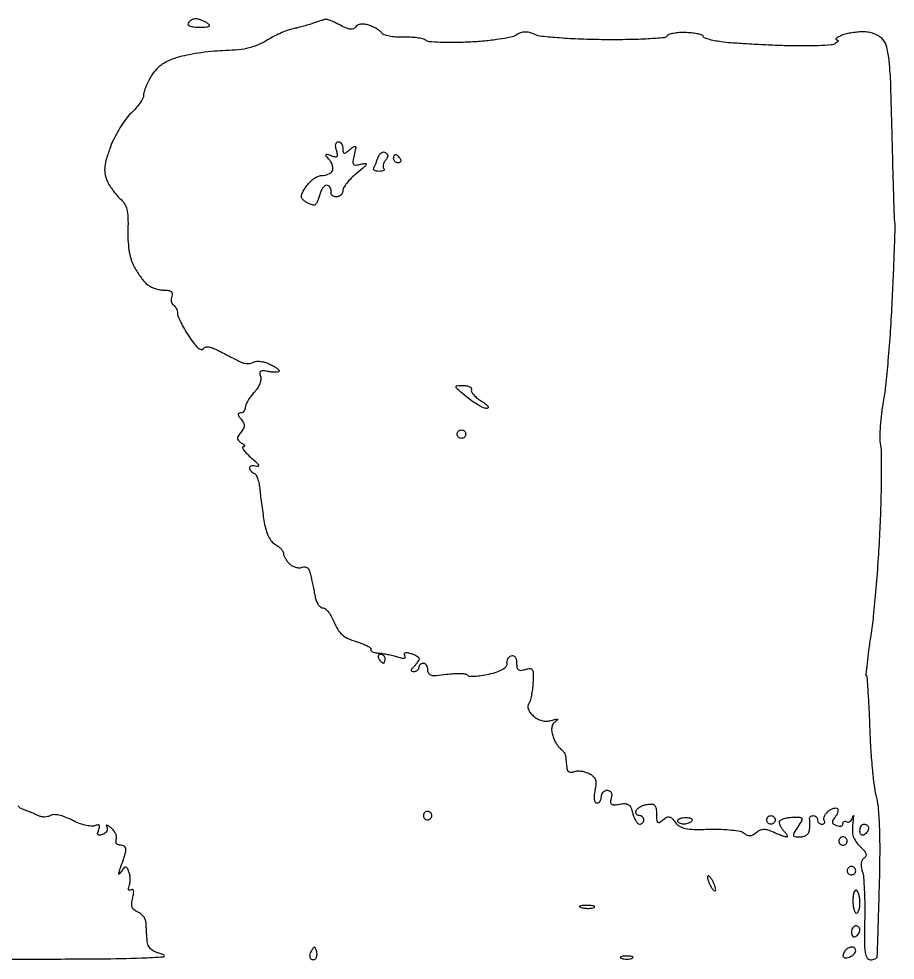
# Model space of a CAD drawing. Extents: x 0 to 102, y 0 to 135.
# Drawn here: x 68.74 to 86.23, y -0.01 to 18.78 of the extents above; entities that cross this region are included whole.
import ezdxf

# ---------------------------------------------------------------- set-up
doc = ezdxf.new("R2010")
doc.units = 0
doc.header["$MEASUREMENT"] = 0

msp = doc.modelspace()

# ---------------------------------------------------------------- linework, layer by layer
for points in [[(74.871, 18.771679, 0.025428), (74.84434, 18.764909, 0.002321), (74.778998, 18.744399, 0.002999), (74.701287, 18.719095, 0.002344), (74.6172, 18.690718, -0.009693), (74.520894, 18.659786, -0.005855), (74.4057, 18.626701, -0.005863), (74.290464, 18.596508, -0.010234), (74.1942, 18.574571, 0.039671), (74.092505, 18.545011, 0.015664), (73.957849, 18.489105, 0.015388), (73.81547, 18.41934, 0.018605), (73.6866, 18.344938, -0.041242), (73.520267, 18.258689, -0.038989), (73.338913, 18.198995, -0.033844), (73.128177, 18.162302, -0.019716), (72.87201, 18.145551, 0.016212), (72.644255, 18.13226, 0.011267), (72.388174, 18.103135, 0.011377), (72.143389, 18.064, 0.022931), (71.953003, 18.019997, 0.027993), (71.756906, 17.953056, 0.050868), (71.607345, 17.873936, 0.057982), (71.490236, 17.774479, 0.05087), (71.393159, 17.646579, 0.01937), (71.332151, 17.537217, 0.020051), (71.280542, 17.424693, 0.020234), (71.243869, 17.324061, 0.076779), (71.233516, 17.258125, -0.121544), (71.217515, 17.19396, -0.029121), (71.160207, 17.099327, -0.028222), (71.079655, 16.995359, -0.024676), (70.984396, 16.89612, 0.045128), (70.877314, 16.77503, 0.021145), (70.760546, 16.601239, 0.020752), (70.652681, 16.407415, 0.027328), (70.571736, 16.222033, 0.015573), (70.494425, 15.99327, 0.045038), (70.460461, 15.829709, 0.062834), (70.461896, 15.696509, 0.064165), (70.496466, 15.568838, 0.035352), (70.543115, 15.475448, 0.021175), (70.610737, 15.371391, 0.021145), (70.687207, 15.273044, 0.034202), (70.761077, 15.197103, -0.066422), (70.848962, 15.094293, -0.081572), (70.899453, 14.978712, -0.055612), (70.92142, 14.820509, -0.015686), (70.920295, 14.571149, 0.022494), (70.922138, 14.368654, 0.02321), (70.942242, 14.16927, 0.024668), (70.977035, 13.99425, 0.057988), (71.024073, 13.869811, 0.01855), (71.080103, 13.770657, 0.013831), (71.148866, 13.665496, 0.014026), (71.219297, 13.569867, 0.030644), (71.279571, 13.501715, 0.065227), (71.346846, 13.450025, 0.039116), (71.437866, 13.406431, 0.03854), (71.536972, 13.376702, 0.053649), (71.628994, 13.3668, -0.031978), (71.72749, 13.360494, -0.1287), (71.782925, 13.338104, -0.218242), (71.80425, 13.29918, -0.109904), (71.795846, 13.242609, 0.066719), (71.783684, 13.191396, 0.072258), (71.785955, 13.140212, 0.081026), (71.801784, 13.096887, 0.126981), (71.829095, 13.068416, -0.086826), (71.860066, 13.040878, -0.053366), (71.886234, 12.999522, -0.05152), (71.904, 12.951535, -0.062991), (71.91, 12.904099, 0.099268), (71.922872, 12.839903, 0.015451), (71.976713, 12.721469, 0.016688), (72.050155, 12.584093, 0.013841), (72.137109, 12.442905, 0.018696), (72.235781, 12.303831, 0.049283), (72.319219, 12.214793, 0.0953), (72.382748, 12.177627, 0.352763), (72.423538, 12.192008, -0.183033), (72.468185, 12.226314, -0.112318), (72.535195, 12.230972, -0.062861), (72.631419, 12.203318, -0.019547), (72.767479, 12.138515, 0.001422), (72.88631, 12.076539, 0.001336), (73.007993, 12.013926, 0.001328), (73.116198, 11.958976, 0.004613), (73.18657, 11.924284, 0.062297), (73.245844, 11.904354, 0.050619), (73.312589, 11.89774, 0.052378), (73.376407, 11.904597, 0.085677), (73.426741, 11.924855, -0.11544), (73.481677, 11.943287, -0.04682), (73.561117, 11.943309, -0.043064), (73.650153, 11.927165, -0.042172), (73.735761, 11.895941, -0.019428), (73.813687, 11.856074, -0.027346), (73.879549, 11.814191, -0.02633), (73.92812, 11.775414, -0.21096), (73.93974, 11.749982, -0.348454), (73.926316, 11.732607, -0.047608), (73.87772, 11.725401, -0.038131), (73.809196, 11.727055, -0.022133), (73.727681, 11.738927, 0.021746), (73.619917, 11.754707, 0.155907), (73.569089, 11.744011, 0.291567), (73.551393, 11.710566, 0.071536), (73.565853, 11.646971, -0.126812), (73.573353, 11.581547, -0.058523), (73.551581, 11.498048, -0.05124), (73.505661, 11.408617, -0.043345), (73.440172, 11.324823, 0.026469), (73.372592, 11.244115, 0.02823), (73.315468, 11.158378, 0.029353), (73.275205, 11.079623, 0.103847), (73.2636, 11.024348, -0.084254), (73.256409, 10.981978, -0.093189), (73.235706, 10.945991, -0.100487), (73.204862, 10.921925, -0.11609), (73.168641, 10.9134, 0.122183), (73.133978, 10.904801, 0.300026), (73.121931, 10.882829, 0.128583), (73.135202, 10.844977, 0.024942), (73.179, 10.7865, -0.047606), (73.226926, 10.716082, -0.1315), (73.241121, 10.65831, -0.126353), (73.224786, 10.599729, -0.042379), (73.173649, 10.526252, 0.03121), (73.119817, 10.452471, 0.156052), (73.106903, 10.403593, 0.190605), (73.125889, 10.361974, 0.050531), (73.18444, 10.316048, -0.031484), (73.225765, 10.286099, -0.114137), (73.24537, 10.260493, -0.323712), (73.241931, 10.243526, -0.17512), (73.2213, 10.234853, 0.510854), (73.209095, 10.216018, 0.070291), (73.236105, 10.167725, 0.036236), (73.298901, 10.096523, 0.016436), (73.3905, 10.012424, -0.015698), (73.479242, 9.931188, -0.059698), (73.526334, 9.872821, -0.36315), (73.523086, 9.849271, -0.270947), (73.49625, 9.843611, 0.044292), (73.439521, 9.857061, 0.079062), (73.39169, 9.856414, 0.123213), (73.360157, 9.842464, 0.231268), (73.3482, 9.817995, 0.106686), (73.354859, 9.787143, 0.070259), (73.374384, 9.756372, 0.065895), (73.403262, 9.730347, 0.070148), (73.437336, 9.713388, -0.191851), (73.473606, 9.682785, -0.037961), (73.508555, 9.603456, -0.035234), (73.537313, 9.498994, -0.026388), (73.554614, 9.380874, 0.006654), (73.569635, 9.239674, 0.003436), (73.591981, 9.063492, 0.003415), (73.617444, 8.882623, 0.005169), (73.642301, 8.725634, 0.031306), (73.677758, 8.574171, 0.043559), (73.729344, 8.444874, 0.050992), (73.7926, 8.345874, 0.102591), (73.863422, 8.286721, -0.038944), (73.925249, 8.247157, -0.043955), (73.977537, 8.199897, -0.048908), (74.013739, 8.1523, -0.139015), (74.025, 8.112581, 0.097299), (74.033249, 8.070593, 0.034247), (74.06043, 8.015236, 0.032455), (74.099457, 7.956923, 0.032691), (74.145614, 7.9043, 0.067781), (74.201397, 7.86189, 0.059757), (74.268881, 7.83373, 0.062794), (74.337337, 7.823348, 0.09819), (74.395872, 7.833435, -0.116036), (74.456837, 7.841739, -0.169653), (74.5056, 7.81927, -0.112539), (74.543218, 7.7617, -0.037136), (74.571358, 7.663992, -0.000112), (74.592092, 7.56474, -0.000067), (74.616633, 7.44706, -0.000067), (74.640988, 7.330109, -0.000118), (74.661112, 7.2333, 0.046924), (74.68601, 7.152379, 0.058883), (74.72429, 7.083928, 0.070628), (74.76938, 7.037293, 0.166827), (74.814522, 7.0218, -0.184586), (74.864204, 7.002812, -0.045395), (74.924851, 6.937703, -0.040394), (74.98531, 6.845114, -0.030963), (75.036349, 6.735514, 0.043453), (75.108279, 6.59061, 0.07664), (75.194217, 6.488704, 0.072133), (75.310648, 6.413548, 0.034537), (75.477581, 6.350686, -0.018517), (75.601089, 6.308641, -0.032543), (75.699099, 6.263665, -0.037728), (75.76439, 6.221751, -0.387361), (75.76982, 6.192822, 0.309634), (75.770922, 6.169389, 0.11836), (75.797469, 6.147583, 0.06525), (75.848096, 6.130709, 0.032274), (75.915429, 6.122119, -0.022004), (75.99984, 6.113108, -0.011515), (76.103959, 6.094872, -0.011431), (76.210055, 6.071227, -0.017172), (76.301279, 6.045343, 0.018677), (76.390402, 6.020344, 0.100631), (76.440453, 6.018565, 0.343852), (76.457205, 6.036789, 0.159987), (76.449212, 6.069984, -0.133102), (76.439187, 6.103713, -0.312725), (76.452918, 6.124585, -0.131075), (76.493634, 6.129579, -0.029299), (76.562883, 6.115743, -0.030022), (76.627719, 6.094559, -0.041714), (76.682463, 6.06749, -0.048067), (76.720991, 6.038885, -0.21212), (76.7322, 6.013653, -0.112594), (76.725602, 5.984726, -0.029711), (76.702379, 5.943001, -0.028603), (76.669537, 5.897431, -0.025937), (76.63068, 5.85432, 0.018208), (76.581807, 5.801752, 0.180052), (76.57146, 5.77395, 0.354955), (76.584776, 5.757556, 0.051663), (76.63068, 5.7528, 0.081935), (76.669454, 5.759197, 0.092192), (76.702379, 5.777651, 0.100665), (76.724393, 5.805132, 0.119248), (76.7322, 5.8374, -0.099038), (76.738659, 5.869687, -0.097945), (76.757051, 5.897149, -0.097945), (76.784513, 5.915541, -0.099038), (76.8168, 5.922, -0.160577), (76.849069, 5.911362, -0.096613), (76.876549, 5.881345, -0.078173), (76.895109, 5.83653, -0.059222), (76.9014, 5.783601, 0.144605), (76.921146, 5.716754, 0.194983), (76.972269, 5.68093, 0.078773), (77.074468, 5.673881, 0.011967), (77.278419, 5.696878, -0.017916), (77.425903, 5.711733, -0.025821), (77.557016, 5.713428, -0.02394), (77.660794, 5.704421, -0.224348), (77.697403, 5.680653, 0.246744), (77.734303, 5.658864, 0.02483), (77.839854, 5.658872, 0.026611), (77.973223, 5.67265, 0.01796), (78.123412, 5.701855, 0.020743), (78.290519, 5.748006, 0.052901), (78.405314, 5.798808, 0.085464), (78.471023, 5.853357, 0.222615), (78.486977, 5.911152, -0.086232), (78.487138, 5.959856, -0.080618), (78.503579, 6.006901, -0.08321), (78.533417, 6.045099, -0.101659), (78.57225, 6.068323, -0.158714), (78.614632, 6.069238, -0.163266), (78.648856, 6.044965, -0.108428), (78.670893, 5.994839, -0.049587), (78.678, 5.923349, 0.042618), (78.685696, 5.833218, 0.193422), (78.712822, 5.789222, 0.194958), (78.762686, 5.776431, 0.043362), (78.8503, 5.796084, -0.060806), (78.944941, 5.81388, -0.285788), (78.991568, 5.78887, -0.132669), (79.010753, 5.716147, -0.012042), (79.005082, 5.526835, -0.01812), (78.993241, 5.396007, -0.020048), (78.972181, 5.270764, -0.019874), (78.945842, 5.166052, -0.089922), (78.91768, 5.109992, 0.160176), (78.901394, 5.06201, 0.094964), (78.912302, 5.001989, 0.072145), (78.949703, 4.93562, 0.044532), (79.010636, 4.869716, 0.053365), (79.093983, 4.809083, 0.068071), (79.18191, 4.773312, 0.070131), (79.274066, 4.763096, 0.061479), (79.369887, 4.777817, -0.008704), (79.459425, 4.801427, -0.132699), (79.491172, 4.800683, -0.587153), (79.494166, 4.787397, -0.031131), (79.451497, 4.753704, 0.099971), (79.405728, 4.706064, 0.095949), (79.381199, 4.643712, 0.078307), (79.379088, 4.566035, 0.043435), (79.399449, 4.473212, 0.030307), (79.430364, 4.391906, 0.029037), (79.471268, 4.31372, 0.030313), (79.5155, 4.249159, 0.085262), (79.555813, 4.212393, -0.067349), (79.592304, 4.18142, -0.046873), (79.624568, 4.137979, -0.046976), (79.648095, 4.089433, -0.068905), (79.658425, 4.043193, 0.002426), (79.662799, 3.993063, 0.001368), (79.668569, 3.932282, 0.001365), (79.674726, 3.87098, 0.002237), (79.680314, 3.819099, 0.116226), (79.695338, 3.777054, 0.147114), (79.726645, 3.750466, 0.12425), (79.77191, 3.742943, 0.071086), (79.826229, 3.755345, -0.081337), (79.889373, 3.768414, -0.042733), (79.969677, 3.764908, -0.04105), (80.05346, 3.746953, -0.049599), (80.127759, 3.716214, -0.063456), (80.208241, 3.658983, -0.125801), (80.25059, 3.593724, -0.102412), (80.261187, 3.506739, -0.033342), (80.241808, 3.378117, 0.026583), (80.22467, 3.273943, 0.064473), (80.226138, 3.196156, 0.112642), (80.244885, 3.148105, 0.248557), (80.278678, 3.1302, 0.13778), (80.313503, 3.139982, 0.100168), (80.343174, 3.167477, 0.086008), (80.363151, 3.208601, 0.070264), (80.37, 3.2571, -0.092647), (80.379054, 3.305543, -0.096212), (80.40495, 3.346723, -0.099296), (80.443583, 3.374284, -0.10582), (80.48898, 3.384, -0.119593), (80.535478, 3.372717, -0.161645), (80.565514, 3.341999, -0.122546), (80.576171, 3.291945, -0.055475), (80.566423, 3.225164, 0.05053), (80.553802, 3.144286, 0.255887), (80.572856, 3.104557, 0.179716), (80.623311, 3.090759, 0.025053), (80.73243, 3.106001, -0.047467), (80.841128, 3.116252, -0.150874), (80.910064, 3.094902, -0.141957), (80.957446, 3.03737, -0.040275), (80.994998, 2.926438, 0.033487), (81.02215, 2.842501, 0.045541), (81.058238, 2.771601, 0.053636), (81.097312, 2.722181, 0.20131), (81.133012, 2.7072, 0.101021), (81.164681, 2.713664, 0.09839), (81.191622, 2.732051, 0.097465), (81.20967, 2.759511, 0.09709), (81.216, 2.7918, 0.107521), (81.208978, 2.824077, 0.099562), (81.189078, 2.851549, 0.095739), (81.159339, 2.869968, 0.091158), (81.12435, 2.8764, -0.116974), (81.092003, 2.884073, -0.141746), (81.069218, 2.905188, -0.128654), (81.05987, 2.93699, -0.08816), (81.065367, 2.974401, -0.128393), (81.091165, 3.014024, -0.053556), (81.143041, 3.051948, -0.048221), (81.210386, 3.082661, -0.045048), (81.283917, 3.100771, -0.051872), (81.37945, 3.10534, -0.189267), (81.433598, 3.080508, -0.158903), (81.462006, 3.02193, -0.034107), (81.4698, 2.90781, 0.01521), (81.473525, 2.785396, 0.199875), (81.493055, 2.745515, 0.330518), (81.528047, 2.742624, 0.034194), (81.599344, 2.793995, -0.048585), (81.671793, 2.843096, -0.175852), (81.725998, 2.85131, -0.152553), (81.777688, 2.823037, -0.034046), (81.843237, 2.745126, 0.100845), (81.929538, 2.666576, 0.084344), (82.045264, 2.621808, 0.047081), (82.223046, 2.60276, 0.010358), (82.530392, 2.605243, -0.015176), (82.761575, 2.604883, -0.020312), (82.970717, 2.589687, -0.01946), (83.139803, 2.563776, -0.126099), (83.2171, 2.527211, 0.06343), (83.278162, 2.488413, 0.12367), (83.334434, 2.477401, 0.112868), (83.392713, 2.49401, 0.047615), (83.460405, 2.540079, -0.064013), (83.534603, 2.587103, -0.102046), (83.607408, 2.604429, -0.083251), (83.691501, 2.592932, -0.031394), (83.802786, 2.550438, 0.008983), (83.88838, 2.513281, 0.011114), (83.969426, 2.481905, 0.009569), (84.038175, 2.45851, 0.07737), (84.071001, 2.4534, 0.354485), (84.082456, 2.462688, 0.16032), (84.080192, 2.483221, 0.06379), (84.059936, 2.515882, 0.025718), (84.02472, 2.55492, -0.038926), (83.985885, 2.600323, -0.035166), (83.953078, 2.652712, -0.036961), (83.930458, 2.704014, -0.086103), (83.923393, 2.74527, -0.237524), (83.940966, 2.779987, -0.065238), (83.996202, 2.81056, -0.05105), (84.076215, 2.832982, -0.034034), (84.170982, 2.842794, -0.011108), (84.329441, 2.84484, -0.258128), (84.367331, 2.823421, -0.277066), (84.367774, 2.781155, -0.012485), (84.287959, 2.652444, 0.010451), (84.209776, 2.527501, 0.196807), (84.203018, 2.482662, 0.319028), (84.230903, 2.458495, 0.024117), (84.33647, 2.4534, 0.067527), (84.411037, 2.463517, 0.099054), (84.469953, 2.493234, 0.110154), (84.508724, 2.540523, 0.100273), (84.525418, 2.60145, 0.00854), (84.528518, 2.662785, 0.008352), (84.529551, 2.724649, 0.008274), (84.528652, 2.778957, 0.030887), (84.525418, 2.81295, -0.137085), (84.528231, 2.837114, -0.119953), (84.543194, 2.857762, -0.101574), (84.568428, 2.871628, -0.075146), (84.6, 2.8764, -0.099038), (84.632287, 2.869941, -0.097945), (84.659749, 2.851549, -0.097945), (84.678141, 2.824087, -0.099038), (84.6846, 2.7918, 0.105053), (84.691458, 2.75952, 0.099167), (84.710918, 2.732051, 0.09642), (84.739993, 2.71364, 0.093332), (84.774193, 2.7072, 0.09272), (84.804839, 2.712932, 0.171182), (84.823849, 2.729235, 0.174428), (84.828219, 2.753603, 0.096707), (84.817424, 2.782214, -0.168082), (84.809221, 2.818807, -0.077837), (84.822285, 2.866401, -0.063883), (84.853533, 2.917272, -0.049951), (84.899076, 2.96347, -0.042119), (84.951923, 3.00029, -0.058502), (85.004851, 3.023136, -0.073795), (85.049996, 3.029649, -0.197862), (85.0794, 3.0174, -0.187458), (85.092095, 2.98857, -0.07744), (85.087318, 2.94548, -0.061683), (85.066857, 2.895446, -0.045364), (85.032896, 2.846024, 0.039134), (84.989098, 2.783955, 0.180362), (84.98138, 2.741394, 0.206846), (85.003657, 2.707794, 0.0528), (85.063141, 2.677435, 0.058643), (85.112547, 2.664859, 0.103937), (85.154289, 2.667996, 0.149187), (85.181688, 2.685883, 0.175845), (85.1922, 2.714848, -0.102653), (85.198294, 2.744217, -0.178622), (85.215275, 2.761987, -0.166317), (85.240756, 2.765188, -0.087454), (85.270752, 2.753238, 0.183021), (85.30354, 2.74688, 0.138025), (85.336959, 2.76281, 0.096622), (85.36608, 2.800406, 0.056665), (85.385834, 2.853995, -0.071782), (85.395268, 2.877394, -0.764932), (85.401023, 2.875852, -0.027393), (85.39817, 2.820746, -0.004939), (85.386245, 2.718739, 0.037261), (85.378714, 2.57337, 0.072549), (85.398046, 2.459082, 0.077964), (85.447898, 2.36046, 0.049323), (85.533263, 2.263562, -0.024954), (85.614573, 2.179855, -0.096937), (85.650796, 2.117706, -0.189581), (85.648852, 2.069471, -0.151705), (85.614446, 2.029934, 0.125825), (85.575644, 1.989669, 0.094398), (85.555716, 1.931167, 0.072778), (85.55611, 1.855773, 0.040322), (85.577233, 1.766012, -0.057526), (85.601502, 1.644292, -0.008551), (85.617721, 1.394244, -0.009531), (85.62623, 1.096891, -0.008079), (85.624152, 0.78255, 0.005263), (85.618902, 0.35378, 0.036458), (85.633835, 0.144301, 0.097079), (85.671122, 0.038085, 0.265926), (85.737666, 0, 0.046039), (85.788378, 0.004679, 0.062173), (85.832225, 0.018638, 0.077822), (85.863054, 0.039179, 0.184865), (85.875144, 0.06345, 0.016156), (85.878299, 0.112507, 0.000123), (85.890966, 0.51245, 0.000459), (85.904951, 0.970881, 0.000295), (85.920379, 1.502861, 0.005488), (85.930981, 2.111228, 0.009738), (85.924449, 2.612616, 0.010792), (85.903258, 3.004045, 0.046876), (85.864128, 3.232892, -0.034211), (85.824914, 3.431815, -0.007439), (85.78602, 3.77962, -0.007721), (85.753153, 4.184275, -0.007326), (85.732111, 4.596891, 0.00265), (85.715843, 4.987717, 0.004088), (85.697227, 5.325382, 0.001387), (85.677988, 5.616353, 0.116532), (85.664863, 5.658661, -0.158433), (85.655737, 5.699743, -0.00305), (85.678122, 5.918933, -0.007049), (85.709675, 6.176347, -0.004626), (85.75293, 6.4719, 0.012878), (85.802824, 6.857072, 0.004561), (85.85498, 7.410626, 0.004523), (85.901238, 8.019916, 0.005305), (85.933734, 8.598364, 0.004295), (85.953868, 9.143459, 0.005286), (85.962904, 9.652314, 0.004414), (85.962203, 10.079506, 0.038026), (85.94574, 10.269381, -0.042108), (85.933518, 10.425096, -0.014532), (85.9414, 10.650874, -0.014322), (85.964574, 10.900412, -0.016129), (86.001401, 11.138446, 0.019909), (86.04671, 11.446695, 0.004789), (86.096512, 11.960898, 0.00491), (86.142259, 12.55264, 0.004851), (86.176583, 13.147529, 0.001544), (86.20186, 13.710796, 0.002269), (86.2203, 14.206023, 0.00106), (86.233196, 14.627818, 0.042243), (86.228006, 14.7204, -0.026832), (86.219812, 14.814597, -0.000516), (86.204123, 15.30332, -0.001247), (86.187821, 15.873891, -0.000835), (86.171891, 16.526609, 0.002597), (86.145808, 17.460414, 0.016591), (86.114431, 17.932996, 0.031932), (86.068191, 18.213607, 0.12779), (85.988245, 18.366659, 0.068916), (85.911298, 18.431158, 0.049244), (85.810568, 18.481265, 0.047142), (85.696784, 18.512629, 0.049406), (85.580938, 18.521454, 0.022309), (85.468297, 18.51386, 0.017142), (85.346312, 18.495897, 0.01744), (85.233209, 18.471154, 0.038923), (85.1499, 18.4428, 0.019759), (85.090103, 18.414256, 0.06817), (85.055254, 18.389323, 0.305), (85.051601, 18.373111, 0.286177), (85.0653, 18.362851, -0.14831), (85.087525, 18.353977, -0.31573), (85.092473, 18.337078, -0.133709), (85.076184, 18.312889, -0.036792), (85.039004, 18.285281, -0.124458), (84.957883, 18.258621, -0.007216), (84.695044, 18.24403, -0.010601), (84.378296, 18.23775, -0.007575), (84.023804, 18.24361, -0.003618), (83.651221, 18.258116, -0.003637), (83.279522, 18.277993, -0.003551), (82.955721, 18.29998, -0.014557), (82.75995, 18.320417, -0.015759), (82.622142, 18.343313, -0.024929), (82.506018, 18.372471, -0.022053), (82.418275, 18.403504, -0.30571), (82.4004, 18.430007, 0.321939), (82.382629, 18.454746, 0.026486), (82.301632, 18.477337, 0.027648), (82.19305, 18.495278, 0.017155), (82.064169, 18.504854, 0.023273), (81.931701, 18.503969, 0.030709), (81.811774, 18.490163, 0.031539), (81.717204, 18.467113, 0.180702), (81.677105, 18.436012, -0.23848), (81.621165, 18.401792, -0.005587), (81.30448, 18.379709, -0.010691), (80.913268, 18.365202, -0.005943), (80.435957, 18.363389, -0.006924), (79.959085, 18.373851, -0.009515), (79.530877, 18.397346, -0.007675), (79.178981, 18.428814, -0.080923), (79.040153, 18.466644, 0.038443), (78.93273, 18.505939, 0.076115), (78.842871, 18.516947, 0.081756), (78.7581, 18.500363, 0.05052), (78.666775, 18.455423, -0.089956), (78.558959, 18.412508, -0.01257), (78.321552, 18.370716, -0.014033), (78.035034, 18.335864, -0.011499), (77.727306, 18.314292, -0.009319), (77.42513, 18.305722, -0.013144), (77.155759, 18.310186, -0.009308), (76.933754, 18.323851, -0.151084), (76.865112, 18.351266, 0.114107), (76.807984, 18.37905, 0.022123), (76.694352, 18.399867, 0.022478), (76.556835, 18.412554, 0.01911), (76.411042, 18.413842, -0.024187), (76.267518, 18.416567, -0.031234), (76.13686, 18.433622, -0.032375), (76.033504, 18.460781, -0.17158), (75.988042, 18.496177, 0.085592), (75.95143, 18.536261, 0.030223), (75.886973, 18.580306, 0.028953), (75.808867, 18.621079, 0.030128), (75.727588, 18.651951, 0.041122), (75.640535, 18.671468, 0.066626), (75.564797, 18.67187, 0.085004), (75.505654, 18.653746, 0.138441), (75.46722, 18.618505, -0.157241), (75.42474, 18.582339, -0.125571), (75.364903, 18.573691, -0.071837), (75.280426, 18.595237, -0.021885), (75.160532, 18.65123, 0.009019), (75.062745, 18.700002, 0.012595), (74.973499, 18.739795, 0.009004), (74.898352, 18.769481, 0.139911)], [(72.274543, 18.779905, 0.074131), (72.232125, 18.774137, 0.053889), (72.188024, 18.755968, 0.054031), (72.148958, 18.728871, 0.075854), (72.1215, 18.6966, 0.317918), (72.12357, 18.663284, 0.13642), (72.161739, 18.635922, 0.063857), (72.239361, 18.618299, 0.025089), (72.349157, 18.613295, 0.010771), (72.487114, 18.616907, 0.11317), (72.541146, 18.63204, 0.472557), (72.546064, 18.657697, 0.076039), (72.5022, 18.6966, 0.030665), (72.446223, 18.72809, 0.025087), (72.382979, 18.754899, 0.025785), (72.322133, 18.77367, 0.05877)], [(75.119099, 16.3278, -0.15005), (75.153536, 16.317227, -0.098603), (75.182874, 16.28748, -0.081786), (75.20266, 16.243019, -0.063958), (75.2094, 16.190541, 0.033906), (75.214288, 16.11854, 0.333128), (75.234375, 16.098182, 0.197461), (75.269792, 16.106885, 0.014568), (75.350333, 16.169391, -0.015586), (75.433538, 16.233694, -0.403212), (75.459245, 16.230078, -0.22318), (75.46694, 16.196506, -0.007549), (75.435335, 16.060875, 0.018701), (75.408181, 15.931338, 0.203694), (75.420206, 15.880587, 0.264436), (75.462626, 15.861683, 0.030659), (75.569352, 15.87881, -0.034319), (75.660621, 15.892773, -0.57525), (75.674756, 15.872546, -0.107518), (75.638689, 15.824935, -0.005115), (75.48435, 15.695453, 0.024139), (75.379096, 15.600101, 0.028992), (75.290167, 15.500424, 0.029828), (75.226627, 15.409681, 0.138687), (75.2094, 15.348768, -0.104215), (75.19969, 15.302687, -0.099019), (75.172123, 15.263476, -0.096645), (75.13094, 15.237197, -0.094092), (75.0825, 15.228, -0.075862), (75.035602, 15.235157, -0.107903), (74.99909, 15.255958, -0.128684), (74.978697, 15.286947, -0.13703), (74.97675, 15.323175, 0.099156), (74.97757, 15.362202, 0.085662), (74.963589, 15.400794, 0.08415), (74.937176, 15.433033, 0.09074), (74.902246, 15.45376, 0.217186), (74.861613, 15.450781, 0.094186), (74.818826, 15.415557, 0.068197), (74.780266, 15.353788, 0.044022), (74.752584, 15.273985, -0.025534), (74.727391, 15.191655, -0.037109), (74.696276, 15.122391, -0.041247), (74.664068, 15.073105, -0.236904), (74.636738, 15.060095, -0.074643), (74.605051, 15.065533, -0.02074), (74.557753, 15.08336, -0.020449), (74.50525, 15.108258, -0.020148), (74.454689, 15.137475, -0.080284), (74.398454, 15.187248, -0.193427), (74.382114, 15.239343, -0.108362), (74.403368, 15.309523, -0.017521), (74.47779, 15.43228, -0.047031), (74.544632, 15.515954, -0.045414), (74.626666, 15.586751, -0.048964), (74.710861, 15.635338, -0.106789), (74.783357, 15.651, 0.049377), (74.849472, 15.657545, 0.047384), (74.913983, 15.67694, 0.051114), (74.96758, 15.705451, 0.106955), (75.00019, 15.739306, 0.137667), (75.012834, 15.783281, 0.064597), (75.005531, 15.842513, 0.056764), (74.980917, 15.906911, 0.051073), (74.941733, 15.966646, -0.007875), (74.877214, 16.048611, -0.285699), (74.875043, 16.071499, -0.372476), (74.893611, 16.079254, -0.010348), (74.982282, 16.048072, 0.032166), (75.061348, 16.024086, 0.273462), (75.095341, 16.034737, 0.238814), (75.105275, 16.071426, 0.025737), (75.082331, 16.159132, -0.044284), (75.067549, 16.225605, -0.08645), (75.06983, 16.279684, -0.136181), (75.088167, 16.314452, -0.206557)], [(76.058911, 16.11413, -0.092252), (76.093355, 16.082833, -0.161635), (76.105667, 16.046742, -0.127672), (76.094981, 16.004128, -0.048298), (76.060242, 15.952934, 0.054477), (76.030723, 15.908257, 0.069559), (76.014462, 15.861718, 0.084854), (76.013311, 15.820531, 0.162415), (76.027934, 15.791266, -0.219963), (76.035628, 15.770343, -0.238852), (76.024363, 15.751952, -0.101952), (75.989949, 15.739425, -0.03649), (75.937607, 15.7356, -0.042325), (75.88406, 15.740141, -0.087022), (75.84456, 15.754238, -0.154124), (75.825235, 15.775043, -0.238802), (75.825863, 15.79905, 0.020715), (75.842612, 15.833415, 0.005671), (75.866132, 15.888926, 0.005723), (75.891385, 15.952524, 0.005938), (75.914858, 16.015912, -0.062533), (75.942426, 16.070497, -0.095235), (75.979757, 16.108046, -0.12492), (76.020592, 16.122946, -0.165201)], [(76.261907, 16.074, -0.151918), (76.279735, 16.068455, -0.038439), (76.303614, 16.049149, -0.035638), (76.328743, 16.021783, -0.029505), (76.3515, 15.9894, -0.082592), (76.364741, 15.957074, -0.161196), (76.362109, 15.929651, -0.182303), (76.344221, 15.911423, -0.108972), (76.314193, 15.9048, -0.093332), (76.279993, 15.91124, -0.09642), (76.250918, 15.929651, -0.099167), (76.231458, 15.95712, -0.105053), (76.2246, 15.9894, -0.042167), (76.227336, 16.021789, -0.061769), (76.235559, 16.049149, -0.081139), (76.247641, 16.067701, -0.210953)], [(77.607059, 11.4633, -0.040669), (77.682666, 11.45714, -0.075511), (77.741083, 11.438213, -0.123054), (77.773602, 11.410322, -0.250925), (77.777686, 11.377899, 0.222803), (77.780764, 11.335252, 0.05184), (77.823247, 11.274991, 0.043826), (77.891632, 11.209269, 0.030761), (77.978807, 11.1475, -0.021406), (78.062164, 11.090747, -0.073746), (78.108174, 11.044517, -0.290858), (78.110095, 11.016995, -0.275301), (78.0858, 11.002527, -0.106491), (78.019397, 11.016845, -0.023299), (77.914626, 11.070217, -0.023257), (77.796876, 11.144738, -0.020481), (77.68128, 11.232926, -0.004055), (77.500518, 11.385417, -0.138434), (77.469792, 11.431627, -0.480146), (77.487062, 11.457781, -0.022984)], [(77.5782, 10.575, -0.099038), (77.610487, 10.568541, -0.097945), (77.637949, 10.550149, -0.097945), (77.656341, 10.522687, -0.099038), (77.6628, 10.4904, -0.099038), (77.656341, 10.458113, -0.097945), (77.637949, 10.430651, -0.097945), (77.610487, 10.412259, -0.099038), (77.5782, 10.4058, -0.099038), (77.545913, 10.412259, -0.097945), (77.518451, 10.430651, -0.097945), (77.500059, 10.458113, -0.099038), (77.4936, 10.4904, -0.099038), (77.500059, 10.522687, -0.097945), (77.518451, 10.550149, -0.097945), (77.545913, 10.568541, -0.099038)], [(75.965807, 6.0912, 0.108972), (75.935779, 6.084577, 0.182303), (75.917891, 6.066349, 0.161196), (75.915259, 6.038926, 0.082592), (75.9285, 6.0066, 0.029505), (75.951257, 5.974217, 0.035638), (75.976386, 5.946851, 0.038439), (76.000265, 5.927545, 0.151918), (76.018093, 5.922, 0.210953), (76.032359, 5.928299, 0.081139), (76.044441, 5.946851, 0.061769), (76.052664, 5.974211, 0.042167), (76.0554, 6.0066, 0.105053), (76.048542, 6.03888, 0.099167), (76.029082, 6.066349, 0.09642), (76.000007, 6.08476, 0.093332)], [(76.9014, 2.961, 0.099038), (76.869113, 2.954541, 0.097945), (76.841651, 2.936149, 0.097945), (76.823259, 2.908687, 0.099038), (76.8168, 2.8764, 0.099038), (76.823259, 2.844113, 0.097945), (76.841651, 2.816651, 0.097945), (76.869113, 2.798259, 0.099038), (76.9014, 2.7918, 0.099038), (76.933687, 2.798259, 0.097945), (76.961149, 2.816651, 0.097945), (76.979541, 2.844113, 0.099038), (76.986, 2.8764, 0.099038), (76.979541, 2.908687, 0.097945), (76.961149, 2.936149, 0.097945), (76.933687, 2.954541, 0.099038)], [(82.055789, 2.840143, -0.039538), (82.115421, 2.83542, -0.085489), (82.158832, 2.820617, -0.161426), (82.179232, 2.798785, -0.251349), (82.177696, 2.773671, -0.106803), (82.153164, 2.748188, -0.051141), (82.112872, 2.726726, -0.04742), (82.064386, 2.712127, -0.049465), (82.014707, 2.7072, -0.05256), (81.968066, 2.712117, -0.072414), (81.92861, 2.726726, -0.092326), (81.902108, 2.748304, -0.177669), (81.8928, 2.773671, -0.223398), (81.904767, 2.799118, -0.076248), (81.940678, 2.820617, -0.057994), (81.993376, 2.83528, -0.0389)], [(83.754, 2.8764, -0.099038), (83.786287, 2.869941, -0.097945), (83.813749, 2.851549, -0.097945), (83.832141, 2.824087, -0.099038), (83.8386, 2.7918, -0.099038), (83.832141, 2.759513, -0.097945), (83.813749, 2.732051, -0.097945), (83.786287, 2.713659, -0.099038), (83.754, 2.7072, -0.099038), (83.721713, 2.713659, -0.097945), (83.694251, 2.732051, -0.097945), (83.675859, 2.759513, -0.099038), (83.6694, 2.7918, -0.099038), (83.675859, 2.824087, -0.097945), (83.694251, 2.851549, -0.097945), (83.721713, 2.869941, -0.099038)], [(85.6152, 2.7072, -0.092995), (85.647495, 2.701141, -0.096318), (85.674949, 2.683815, -0.099231), (85.693323, 2.657967, -0.105429), (85.6998, 2.627593, -0.089642), (85.693599, 2.593281, -0.053229), (85.674949, 2.556011, -0.051032), (85.647561, 2.521605, -0.06081), (85.6152, 2.4957, -0.139169), (85.583082, 2.486568, -0.191142), (85.555451, 2.497517, -0.138808), (85.536798, 2.528639, -0.066118), (85.5306, 2.575307, -0.062283), (85.536906, 2.625738, -0.080552), (85.555451, 2.668456, -0.097988), (85.582935, 2.697046, -0.153634)], [(85.1922, 2.4534, 0.099038), (85.159913, 2.446941, 0.097945), (85.132451, 2.428549, 0.097945), (85.114059, 2.401087, 0.099038), (85.1076, 2.3688, 0.099038), (85.114059, 2.336513, 0.097945), (85.132451, 2.309051, 0.097945), (85.159913, 2.290659, 0.099038), (85.1922, 2.2842, 0.099038), (85.224487, 2.290659, 0.097945), (85.251949, 2.309051, 0.097945), (85.270341, 2.336513, 0.099038), (85.2768, 2.3688, 0.099038), (85.270341, 2.401087, 0.097945), (85.251949, 2.428549, 0.097945), (85.224487, 2.446941, 0.099038)], [(85.3614, 1.8612, 0.099038), (85.329113, 1.854741, 0.097945), (85.301651, 1.836349, 0.097945), (85.283259, 1.808887, 0.099038), (85.2768, 1.7766, 0.099038), (85.283259, 1.744313, 0.097945), (85.301651, 1.716851, 0.097945), (85.329113, 1.698459, 0.099038), (85.3614, 1.692, 0.099038), (85.393687, 1.698459, 0.097945), (85.421149, 1.716851, 0.097945), (85.439541, 1.744313, 0.099038), (85.446, 1.7766, 0.099038), (85.439541, 1.808887, 0.097945), (85.421149, 1.836349, 0.097945), (85.393687, 1.854741, 0.099038)], [(82.5696, 1.6074, 0.027796), (82.537929, 1.6509, 0.102785), (82.511681, 1.672172, 0.335455), (82.495353, 1.66935, 0.190341), (82.487591, 1.6497, 0.067616), (82.493192, 1.608471, 0.024967), (82.511681, 1.552674, 0.024204), (82.53821, 1.492996, 0.026766), (82.5696, 1.4382, 0.027796), (82.601271, 1.3947, 0.102785), (82.627519, 1.373428, 0.335455), (82.643847, 1.37625, 0.190341), (82.651609, 1.3959, 0.067616), (82.646008, 1.437129, 0.024967), (82.627519, 1.492926, 0.024204), (82.60099, 1.552604, 0.026766)], [(85.4601, 1.387186, 0.360915), (85.433331, 1.383436, 0.102841), (85.410309, 1.344497, 0.055471), (85.394591, 1.273594, 0.026839), (85.3896, 1.180679, 0.02666), (85.394713, 1.084853, 0.042067), (85.410309, 1.004061, 0.051432), (85.432899, 0.947099, 0.279578), (85.4601, 0.9306, 0.251296), (85.487177, 0.945126, 0.064343), (85.509891, 0.991261, 0.04989), (85.525467, 1.058001, 0.032409), (85.5306, 1.137107, 0.03152), (85.52541, 1.219353, 0.037202), (85.509891, 1.295752, 0.040456), (85.487281, 1.356621, 0.146205)], [(80.0739, 1.083307, 0.012823), (79.98353, 1.079872, 0.080377), (79.938616, 1.069637, 0.597527), (79.937132, 1.056091, 0.087174), (79.96976, 1.041173, 0.037336), (80.034699, 1.029337, 0.029507), (80.106049, 1.026006, 0.030339), (80.172974, 1.030901, 0.06278), (80.22356, 1.044308, 0.31318), (80.233456, 1.059435, 0.333666), (80.222555, 1.073144, 0.052471), (80.165278, 1.081805, 0.014395)], [(85.446, 0.6768, 0.153634), (85.413735, 0.666646, 0.097988), (85.386251, 0.638056, 0.080552), (85.367706, 0.595338, 0.062283), (85.3614, 0.544907, 0.066118), (85.367598, 0.498239, 0.138808), (85.386251, 0.467117, 0.191142), (85.413882, 0.456168, 0.139169), (85.446, 0.4653, 0.06081), (85.478361, 0.491205, 0.051032), (85.505749, 0.525611, 0.053229), (85.524399, 0.562881, 0.089642), (85.5306, 0.597193, 0.105429), (85.524123, 0.627567, 0.099231), (85.505749, 0.653415, 0.096318), (85.478295, 0.670741, 0.092995)], [(74.683801, 0.180896, 0.033951), (74.662563, 0.232619, 0.286646), (74.642101, 0.245304, 0.233206), (74.618291, 0.233461, 0.024362), (74.581918, 0.180555, 0.052326), (74.560342, 0.135778, 0.061761), (74.550035, 0.089922, 0.07231), (74.551902, 0.049924, 0.149701), (74.566429, 0.022571, 0.099724), (74.589708, 0.007099, 0.098103), (74.6173, 0.001728, 0.097782), (74.644931, 0.00728, 0.098356), (74.668312, 0.022912, 0.115259), (74.685304, 0.050264, 0.057227), (74.693946, 0.090404, 0.052345), (74.693632, 0.136224, 0.052621)], [(85.3755, 0.2538, 0.065559), (85.344392, 0.249704, 0.03911), (85.309142, 0.237232, 0.038504), (85.275367, 0.218991, 0.053359), (85.2486, 0.1974, 0.051618), (85.22701, 0.170825, 0.038264), (85.208767, 0.137638, 0.039049), (85.196287, 0.10324, 0.067606), (85.1922, 0.073155, 0.226347), (85.202582, 0.051397, 0.133446), (85.229477, 0.039544, 0.08379), (85.270469, 0.040258, 0.04548), (85.3191, 0.054006, 0.048303), (85.367643, 0.078235, 0.053891), (85.408723, 0.11059, 0.061199), (85.43681, 0.145773, 0.13875), (85.446, 0.178251, 0.092194), (85.440637, 0.207092, 0.096071), (85.425291, 0.231608, 0.099379), (85.402399, 0.248014, 0.106332)], [(80.8776, 0.071242, 0.017491), (80.802184, 0.068603, 0.078554), (80.759292, 0.058707, 0.447206), (80.754136, 0.044415, 0.174857), (80.77185, 0.028571, 0.057986), (80.820073, 0.015345, 0.037979), (80.8776, 0.010969, 0.037979), (80.935127, 0.015345, 0.057986), (80.98335, 0.028571, 0.174857), (81.001064, 0.044415, 0.447206), (80.995908, 0.058707, 0.078554), (80.953016, 0.068603, 0.017491)]]:
    msp.add_lwpolyline(points, format="xyb", close=True)
msp.add_lwpolyline([(65.988, 0.010034), (68.97015, 0.013412, 0.001449), (70.373628, 0.019069, 0.006519), (71.194165, 0.035455, 0.013086), (71.631533, 0.061367, 0.840416), (71.63505, 0.101399, -0.02701), (71.475761, 0.153239, -0.08681), (71.380564, 0.21054, -0.119518), (71.327413, 0.285325, -0.077821), (71.3037, 0.389104, -0.001321), (71.297785, 0.477685, -0.000968), (71.291671, 0.57603, -0.000977), (71.286242, 0.669196, -0.002167), (71.28255, 0.74025, 0.091342), (71.268193, 0.801633, 0.061724), (71.231432, 0.863628, 0.059772), (71.179016, 0.916833, 0.071676), (71.118432, 0.95236, -0.072517), (71.046058, 0.994963, -0.137313), (71.006982, 1.049575, -0.110928), (70.997326, 1.125082, -0.038054), (71.016073, 1.234398, 0.021232), (71.034959, 1.325946, 0.089059), (71.034027, 1.381901, 0.279075), (71.015023, 1.402772, 0.213524), (70.98376, 1.398595, -0.096033), (70.95264, 1.386807, -0.336904), (70.934799, 1.396079, -0.168806), (70.931637, 1.425493, -0.034779), (70.94712, 1.476106, 0.060531), (70.962372, 1.53698, 0.036142), (70.966281, 1.611626, 0.035712), (70.959316, 1.687685, 0.050967), (70.9416, 1.753079, 0.023361), (70.907346, 1.831223, 0.246059), (70.880029, 1.851075, 0.255739), (70.848917, 1.839548, 0.024972), (70.797668, 1.774229, -0.00683), (70.751003, 1.710091, -0.525902), (70.740266, 1.710523, -0.225235), (70.738174, 1.727983, -0.004076), (70.769518, 1.8189, 0.004194), (70.795546, 1.894459, 0.002753), (70.824312, 1.981887, 0.002769), (70.851381, 2.067328, 0.005325), (70.871965, 2.13615, 0.062961), (70.881902, 2.200072, 0.1466), (70.869442, 2.246415, 0.167511), (70.835149, 2.274435, 0.088513), (70.780422, 2.2842, -0.0825), (70.730715, 2.292458, -0.142738), (70.696712, 2.316366, -0.15657), (70.682769, 2.352986, -0.105284), (70.689805, 2.397546, 0.12876), (70.695585, 2.449732, 0.068294), (70.677345, 2.512642, 0.060805), (70.639283, 2.576136, 0.056938), (70.58631, 2.630196, 0.017023), (70.532641, 2.670806, 0.091954), (70.499552, 2.685994, 0.509959), (70.489526, 2.677614, 0.118356), (70.497374, 2.652615, -0.134368), (70.508835, 2.611634, -0.122263), (70.498474, 2.568878, -0.104394), (70.467117, 2.530817, -0.076962), (70.419595, 2.503605, -0.038507), (70.356288, 2.484753, -0.257936), (70.325963, 2.493882, -0.252877), (70.317179, 2.524641, -0.037314), (70.33644, 2.58876, 0.037293), (70.355553, 2.652377, 0.246066), (70.347123, 2.683411, 0.261932), (70.317462, 2.692934, 0.041201), (70.256366, 2.675097, -0.120836), (70.184398, 2.665988, -0.031826), (70.069296, 2.686723, -0.030395), (69.937306, 2.727935, -0.02709), (69.805951, 2.786213, 0.025208), (69.667422, 2.848299, 0.04049), (69.54344, 2.885297, 0.049331), (69.441851, 2.896566, 0.142317), (69.374265, 2.8778, -0.084034), (69.320712, 2.856043, -0.054801), (69.254234, 2.848786, -0.053441), (69.185665, 2.856188, -0.067476), (69.12577, 2.877988, 0.015032), (69.062985, 2.908608, 0.008343), (68.984732, 2.942341, 0.008315), (68.904291, 2.973884, 0.013284), (68.834472, 2.997838, -0.0688), (68.773347, 3.026712, -0.110055), (68.733207, 3.06787, -0.125198)], format="xyb")

doc.saveas('drawing.dxf')
